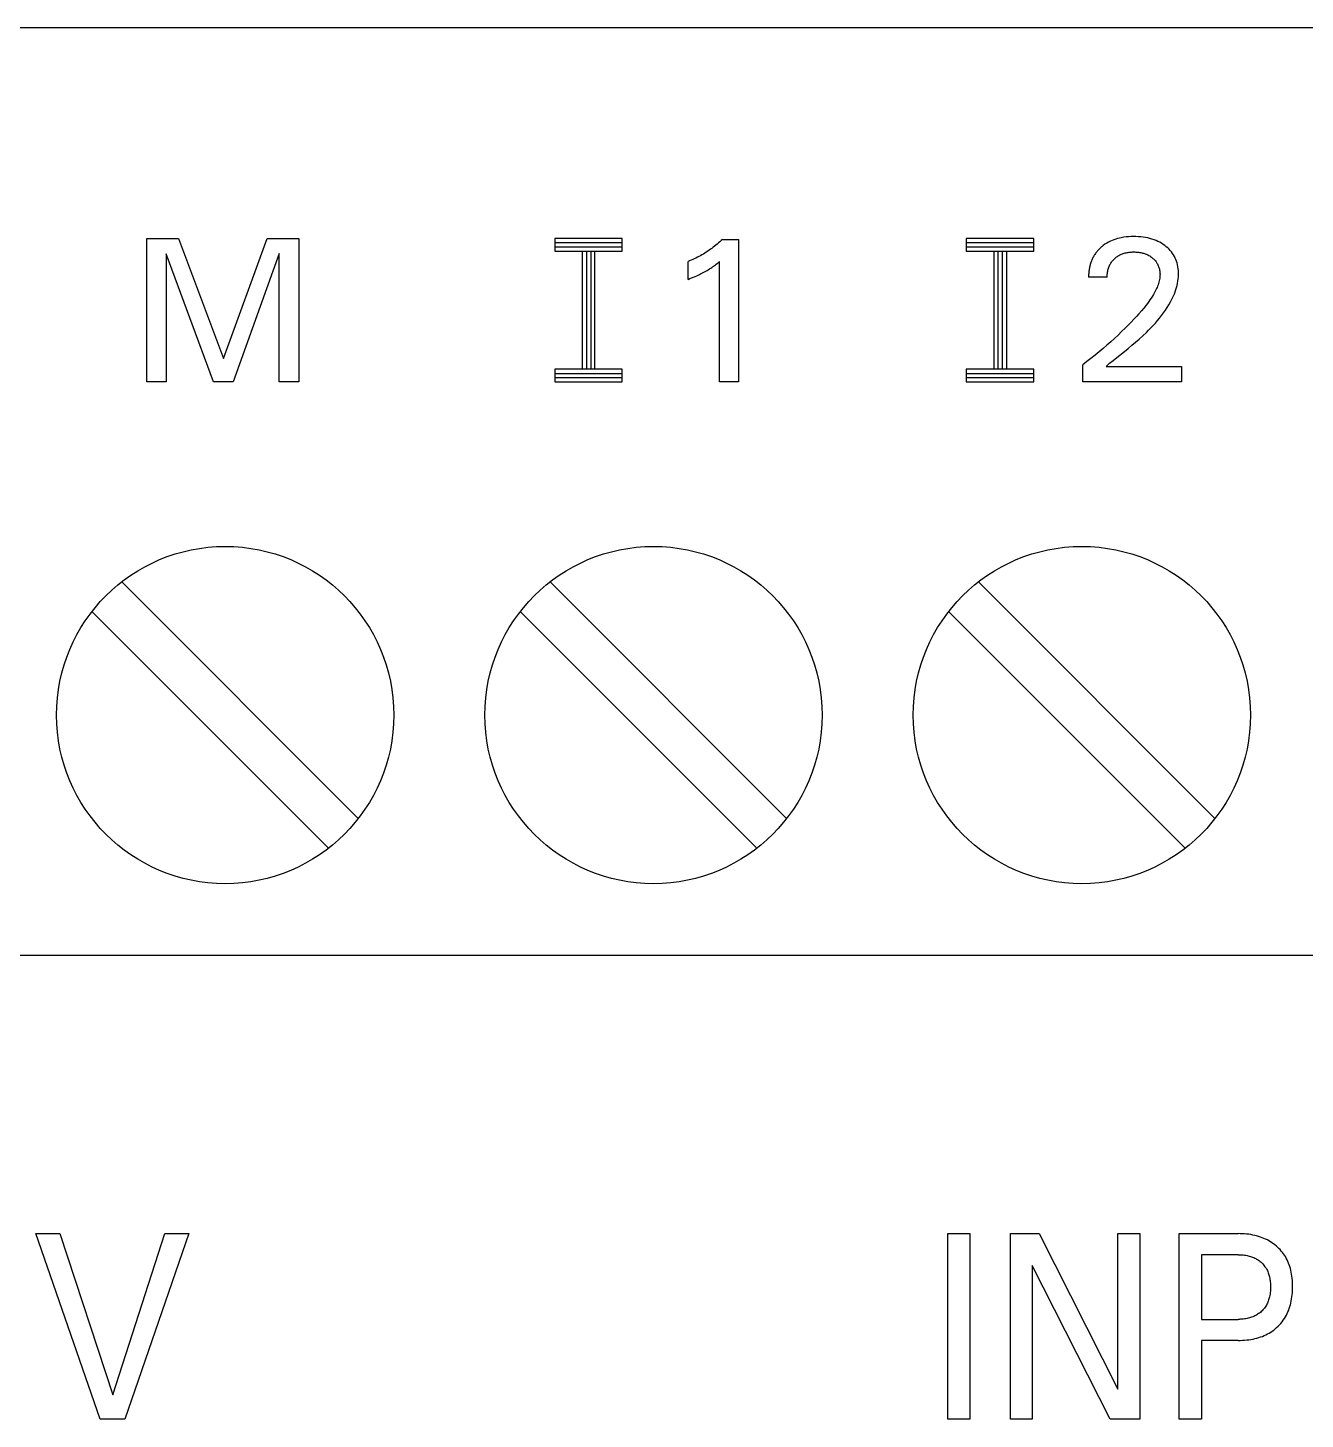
# Model space of a CAD drawing. Extents: x 0 to 420, y 0 to 297.
# Drawn here: x 149.89 to 165.04, y 237.17 to 253.67 of the extents above; entities that cross this region are included whole.
import ezdxf

# ---------------------------------------------------------------- set-up
doc = ezdxf.new("R2010")
doc.units = 0
doc.header["$LTSCALE"] = 23.1
doc.layers.add('10000_FRONT', color=7, linetype='CONTINUOUS')

msp = doc.modelspace()

# ---------------------------------------------------------------- linework, layer by layer
at = {"layer": '10000_FRONT', "color": 7, "linetype": 'CONTINUOUS'}
for p, q in [((207.298, 253.673), (137.798, 253.673)), ((151.298, 249.473), (151.298, 251.173)), ((151.298, 251.173), (151.675, 251.173)), ((151.675, 251.173), (152.208, 249.75)), ((152.208, 249.75), (152.725, 251.173)), ((152.725, 251.173), (153.102, 251.173)), ((153.102, 251.173), (153.102, 249.473)), ((156.138, 251.173), (156.138, 251.023)), ((156.938, 251.173), (156.138, 251.173)), ((156.938, 251.023), (156.938, 251.173)), ((158.095, 251.135), (158.08, 251.121)), ((158.11, 251.149), (158.095, 251.135)), ((158.125, 251.163), (158.11, 251.149)), ((158.125, 251.163), (158.318, 251.163)), ((158.318, 251.163), (158.318, 249.473)), ((161.018, 251.173), (161.018, 251.023)), ((161.818, 251.173), (161.018, 251.173)), ((161.818, 251.023), (161.818, 251.173)), ((162.705, 251.132), (162.683, 251.119)), ((162.728, 251.143), (162.705, 251.132)), ((162.748, 251.152), (162.728, 251.143)), ((162.769, 251.16), (162.748, 251.152)), ((162.79, 251.168), (162.769, 251.16)), ((162.811, 251.174), (162.79, 251.168)), ((162.833, 251.18), (162.811, 251.174)), ((162.855, 251.184), (162.833, 251.18)), ((162.884, 251.189), (162.855, 251.184)), ((162.913, 251.193), (162.884, 251.189)), ((162.942, 251.196), (162.913, 251.193)), ((162.972, 251.197), (162.942, 251.196)), ((163.001, 251.198), (162.972, 251.197)), ((163.03, 251.198), (163.001, 251.198)), ((163.059, 251.196), (163.03, 251.198)), ((163.087, 251.194), (163.059, 251.196)), ((163.116, 251.19), (163.087, 251.194)), ((163.144, 251.186), (163.116, 251.19)), ((163.17, 251.181), (163.144, 251.186)), ((163.195, 251.175), (163.17, 251.181)), ((163.22, 251.168), (163.195, 251.175)), ((163.244, 251.159), (163.22, 251.168)), ((163.268, 251.15), (163.244, 251.159)), ((163.291, 251.14), (163.268, 251.15)), ((163.312, 251.129), (163.291, 251.14)), ((151.53, 250.994), (151.53, 249.473)), ((152.09, 249.473), (151.53, 250.994)), ((152.87, 250.997), (152.324, 249.473)), ((152.87, 249.473), (152.87, 250.997)), ((156.938, 251.123), (156.138, 251.123)), ((156.938, 251.073), (156.138, 251.073)), ((156.138, 251.023), (156.938, 251.023)), ((156.463, 251.023), (156.463, 249.623)), ((156.513, 251.023), (156.513, 249.623)), ((156.563, 251.023), (156.563, 249.623)), ((156.613, 249.623), (156.613, 251.023)), ((157.865, 250.97), (157.847, 250.961)), ((157.882, 250.98), (157.865, 250.97)), ((157.9, 250.99), (157.882, 250.98)), ((157.917, 251.001), (157.9, 250.99)), ((157.934, 251.012), (157.917, 251.001)), ((157.951, 251.023), (157.934, 251.012)), ((157.967, 251.034), (157.951, 251.023)), ((157.984, 251.046), (157.967, 251.034)), ((158, 251.057), (157.984, 251.046)), ((158.017, 251.07), (158, 251.057)), ((158.033, 251.082), (158.017, 251.07)), ((158.049, 251.095), (158.033, 251.082)), ((158.064, 251.108), (158.049, 251.095)), ((158.08, 251.121), (158.064, 251.108)), ((161.818, 251.123), (161.018, 251.123)), ((161.818, 251.073), (161.018, 251.073)), ((161.018, 251.023), (161.818, 251.023)), ((161.343, 251.023), (161.343, 249.623)), ((161.393, 251.023), (161.393, 249.623)), ((161.443, 251.023), (161.443, 249.623)), ((161.493, 251.023), (161.493, 249.623)), ((162.53, 250.968), (162.525, 250.958)), ((162.536, 250.977), (162.53, 250.968)), ((162.542, 250.986), (162.536, 250.977)), ((162.548, 250.995), (162.542, 250.986)), ((162.554, 251.004), (162.548, 250.995)), ((162.561, 251.013), (162.554, 251.004)), ((162.568, 251.021), (162.561, 251.013)), ((162.575, 251.029), (162.568, 251.021)), ((162.582, 251.037), (162.575, 251.029)), ((162.59, 251.045), (162.582, 251.037)), ((162.598, 251.053), (162.59, 251.045)), ((162.605, 251.061), (162.598, 251.053)), ((162.613, 251.068), (162.605, 251.061)), ((162.622, 251.075), (162.613, 251.068)), ((162.628, 251.08), (162.622, 251.075)), ((162.635, 251.086), (162.628, 251.08)), ((162.641, 251.091), (162.635, 251.086)), ((162.662, 251.106), (162.641, 251.091)), ((162.683, 251.119), (162.662, 251.106)), ((162.809, 250.962), (162.818, 250.968)), ((162.818, 250.968), (162.828, 250.974)), ((162.828, 250.974), (162.838, 250.979)), ((162.838, 250.979), (162.848, 250.984)), ((162.848, 250.984), (162.858, 250.989)), ((162.858, 250.989), (162.869, 250.993)), ((162.869, 250.993), (162.88, 250.997)), ((162.88, 250.997), (162.891, 251)), ((162.891, 251), (162.902, 251.003)), ((162.902, 251.003), (162.913, 251.006)), ((162.913, 251.006), (162.926, 251.008)), ((162.926, 251.008), (162.938, 251.01)), ((162.938, 251.01), (162.951, 251.012)), ((162.951, 251.012), (162.963, 251.013)), ((162.963, 251.013), (162.976, 251.014)), ((162.976, 251.014), (162.989, 251.015)), ((162.989, 251.015), (163.001, 251.015)), ((163.001, 251.015), (163.016, 251.015)), ((163.016, 251.015), (163.03, 251.014)), ((163.03, 251.014), (163.044, 251.013)), ((163.044, 251.013), (163.059, 251.012)), ((163.059, 251.012), (163.073, 251.01)), ((163.073, 251.01), (163.087, 251.007)), ((163.087, 251.007), (163.098, 251.005)), ((163.098, 251.005), (163.109, 251.002)), ((163.109, 251.002), (163.119, 250.999)), ((163.119, 250.999), (163.13, 250.996)), ((163.13, 250.996), (163.14, 250.993)), ((163.14, 250.993), (163.151, 250.989)), ((163.151, 250.989), (163.161, 250.984)), ((163.161, 250.984), (163.172, 250.979)), ((163.172, 250.979), (163.183, 250.973)), ((163.183, 250.973), (163.193, 250.967)), ((163.193, 250.967), (163.203, 250.961)), ((163.333, 251.117), (163.312, 251.129)), ((163.354, 251.104), (163.333, 251.117)), ((163.374, 251.09), (163.354, 251.104)), ((163.39, 251.076), (163.374, 251.09)), ((163.407, 251.062), (163.39, 251.076)), ((163.422, 251.047), (163.407, 251.062)), ((163.437, 251.032), (163.422, 251.047)), ((163.45, 251.015), (163.437, 251.032)), ((163.463, 250.998), (163.45, 251.015)), ((163.475, 250.98), (163.463, 250.998)), ((163.485, 250.962), (163.475, 250.98)), ((157.736, 250.909), (157.718, 250.902)), ((157.718, 250.69), (157.718, 250.902)), ((157.755, 250.917), (157.736, 250.909)), ((157.774, 250.925), (157.755, 250.917)), ((157.792, 250.933), (157.774, 250.925)), ((157.811, 250.942), (157.792, 250.933)), ((157.829, 250.951), (157.811, 250.942)), ((157.847, 250.961), (157.829, 250.951)), ((157.943, 250.795), (157.958, 250.804)), ((157.958, 250.804), (157.973, 250.814)), ((157.973, 250.814), (157.987, 250.823)), ((157.987, 250.823), (157.998, 250.83)), ((157.998, 250.83), (158.009, 250.838)), ((158.009, 250.838), (158.019, 250.845)), ((158.019, 250.845), (158.031, 250.854)), ((158.031, 250.854), (158.042, 250.862)), ((158.042, 250.862), (158.053, 250.871)), ((158.053, 250.871), (158.066, 250.881)), ((158.066, 250.881), (158.078, 250.89)), ((158.078, 250.89), (158.09, 250.9)), ((158.09, 249.473), (158.09, 250.9)), ((162.475, 250.809), (162.473, 250.797)), ((162.477, 250.821), (162.475, 250.809)), ((162.479, 250.833), (162.477, 250.821)), ((162.482, 250.845), (162.479, 250.833)), ((162.485, 250.857), (162.482, 250.845)), ((162.488, 250.867), (162.485, 250.857)), ((162.491, 250.878), (162.488, 250.867)), ((162.494, 250.888), (162.491, 250.878)), ((162.498, 250.899), (162.494, 250.888)), ((162.502, 250.909), (162.498, 250.899)), ((162.506, 250.919), (162.502, 250.909)), ((162.51, 250.929), (162.506, 250.919)), ((162.515, 250.939), (162.51, 250.929)), ((162.52, 250.949), (162.515, 250.939)), ((162.525, 250.958), (162.52, 250.949)), ((162.695, 250.788), (162.698, 250.8)), ((162.698, 250.8), (162.7, 250.811)), ((162.7, 250.811), (162.704, 250.822)), ((162.704, 250.822), (162.707, 250.833)), ((162.707, 250.833), (162.711, 250.843)), ((162.711, 250.843), (162.716, 250.854)), ((162.716, 250.854), (162.721, 250.864)), ((162.721, 250.864), (162.726, 250.874)), ((162.726, 250.874), (162.732, 250.883)), ((162.732, 250.883), (162.738, 250.892)), ((162.738, 250.892), (162.745, 250.901)), ((162.745, 250.901), (162.751, 250.91)), ((162.751, 250.91), (162.759, 250.918)), ((162.759, 250.918), (162.766, 250.926)), ((162.766, 250.926), (162.774, 250.934)), ((162.774, 250.934), (162.782, 250.942)), ((162.782, 250.942), (162.791, 250.949)), ((162.791, 250.949), (162.8, 250.956)), ((162.8, 250.956), (162.809, 250.962)), ((163.203, 250.961), (163.213, 250.954)), ((163.213, 250.954), (163.223, 250.946)), ((163.223, 250.946), (163.231, 250.939)), ((163.231, 250.939), (163.239, 250.932)), ((163.239, 250.932), (163.247, 250.924)), ((163.247, 250.924), (163.254, 250.916)), ((163.254, 250.916), (163.261, 250.908)), ((163.261, 250.908), (163.268, 250.899)), ((163.268, 250.899), (163.274, 250.89)), ((163.274, 250.89), (163.279, 250.881)), ((163.279, 250.881), (163.285, 250.872)), ((163.285, 250.872), (163.289, 250.862)), ((163.289, 250.862), (163.294, 250.852)), ((163.294, 250.852), (163.298, 250.842)), ((163.298, 250.842), (163.301, 250.831)), ((163.301, 250.831), (163.304, 250.821)), ((163.304, 250.821), (163.307, 250.809)), ((163.307, 250.809), (163.31, 250.797)), ((163.495, 250.943), (163.485, 250.962)), ((163.503, 250.924), (163.495, 250.943)), ((163.511, 250.904), (163.503, 250.924)), ((163.517, 250.884), (163.511, 250.904)), ((163.523, 250.862), (163.517, 250.884)), ((163.528, 250.839), (163.523, 250.862)), ((163.531, 250.816), (163.528, 250.839)), ((163.533, 250.793), (163.531, 250.816)), ((157.718, 250.69), (157.739, 250.698)), ((157.739, 250.698), (157.76, 250.706)), ((157.76, 250.706), (157.781, 250.715)), ((157.781, 250.715), (157.801, 250.724)), ((157.801, 250.724), (157.822, 250.733)), ((157.822, 250.733), (157.837, 250.74)), ((157.837, 250.74), (157.852, 250.747)), ((157.852, 250.747), (157.867, 250.755)), ((157.867, 250.755), (157.882, 250.762)), ((157.882, 250.762), (157.897, 250.77)), ((157.897, 250.77), (157.912, 250.778)), ((157.912, 250.778), (157.927, 250.786)), ((157.927, 250.786), (157.943, 250.795)), ((162.468, 250.737), (162.467, 250.726)), ((162.467, 250.726), (162.467, 250.714)), ((162.688, 250.714), (162.467, 250.714)), ((162.469, 250.761), (162.468, 250.749)), ((162.468, 250.749), (162.468, 250.737)), ((162.47, 250.773), (162.469, 250.761)), ((162.471, 250.785), (162.47, 250.773)), ((162.473, 250.797), (162.471, 250.785)), ((162.688, 250.726), (162.689, 250.738)), ((162.688, 250.714), (162.688, 250.726)), ((162.689, 250.751), (162.691, 250.763)), ((162.689, 250.738), (162.689, 250.751)), ((162.691, 250.763), (162.693, 250.776)), ((162.693, 250.776), (162.695, 250.788)), ((163.297, 250.641), (163.292, 250.626)), ((163.302, 250.657), (163.297, 250.641)), ((163.306, 250.673), (163.302, 250.657)), ((163.309, 250.689), (163.306, 250.673)), ((163.312, 250.705), (163.309, 250.689)), ((163.31, 250.797), (163.312, 250.786)), ((163.312, 250.786), (163.313, 250.774)), ((163.314, 250.721), (163.312, 250.705)), ((163.313, 250.774), (163.314, 250.762)), ((163.314, 250.762), (163.315, 250.75)), ((163.315, 250.75), (163.314, 250.738)), ((163.314, 250.738), (163.314, 250.721)), ((163.517, 250.618), (163.523, 250.644)), ((163.523, 250.644), (163.528, 250.67)), ((163.528, 250.67), (163.532, 250.695)), ((163.532, 250.695), (163.534, 250.721)), ((163.535, 250.77), (163.533, 250.793)), ((163.534, 250.721), (163.535, 250.747)), ((163.535, 250.747), (163.535, 250.77)), ((163.224, 250.49), (163.21, 250.468)), ((163.237, 250.512), (163.224, 250.49)), ((163.25, 250.534), (163.237, 250.512)), ((163.262, 250.557), (163.25, 250.534)), ((163.273, 250.58), (163.262, 250.557)), ((163.28, 250.595), (163.273, 250.58)), ((163.286, 250.61), (163.28, 250.595)), ((163.292, 250.626), (163.286, 250.61)), ((163.463, 250.47), (163.474, 250.494)), ((163.474, 250.494), (163.485, 250.518)), ((163.485, 250.518), (163.494, 250.543)), ((163.494, 250.543), (163.503, 250.568)), ((163.503, 250.568), (163.511, 250.593)), ((163.511, 250.593), (163.517, 250.618)), ((163.094, 250.316), (163.065, 250.282)), ((163.122, 250.35), (163.094, 250.316)), ((163.15, 250.385), (163.122, 250.35)), ((163.165, 250.405), (163.15, 250.385)), ((163.181, 250.426), (163.165, 250.405)), ((163.195, 250.447), (163.181, 250.426)), ((163.21, 250.468), (163.195, 250.447)), ((163.357, 250.292), (163.379, 250.323)), ((163.379, 250.323), (163.4, 250.356)), ((163.4, 250.356), (163.42, 250.389)), ((163.42, 250.389), (163.439, 250.423)), ((163.439, 250.423), (163.452, 250.446)), ((163.452, 250.446), (163.463, 250.47)), ((162.943, 250.152), (162.902, 250.111)), ((162.974, 250.184), (162.943, 250.152)), ((163.005, 250.216), (162.974, 250.184)), ((163.035, 250.249), (163.005, 250.216)), ((163.065, 250.282), (163.035, 250.249)), ((163.208, 250.115), (163.234, 250.143)), ((163.234, 250.143), (163.26, 250.171)), ((163.26, 250.171), (163.286, 250.2)), ((163.286, 250.2), (163.31, 250.23)), ((163.31, 250.23), (163.334, 250.26)), ((163.334, 250.26), (163.357, 250.292)), ((162.775, 249.99), (162.73, 249.949)), ((162.818, 250.029), (162.775, 249.99)), ((162.86, 250.07), (162.818, 250.029)), ((162.902, 250.111), (162.86, 250.07)), ((163.025, 249.945), (163.068, 249.982)), ((163.068, 249.982), (163.111, 250.021)), ((163.111, 250.021), (163.153, 250.06)), ((163.153, 250.06), (163.18, 250.087)), ((163.18, 250.087), (163.208, 250.115)), ((162.593, 249.831), (162.545, 249.791)), ((162.639, 249.87), (162.593, 249.831)), ((162.685, 249.909), (162.639, 249.87)), ((162.73, 249.949), (162.685, 249.909)), ((162.804, 249.764), (162.893, 249.835)), ((162.893, 249.835), (162.937, 249.871)), ((162.937, 249.871), (162.981, 249.908)), ((162.981, 249.908), (163.025, 249.945)), ((162.447, 249.714), (162.398, 249.676)), ((162.398, 249.473), (162.398, 249.676)), ((162.496, 249.752), (162.447, 249.714)), ((162.545, 249.791), (162.496, 249.752)), ((162.675, 249.658), (162.717, 249.694)), ((162.675, 249.658), (163.57, 249.658)), ((162.717, 249.694), (162.761, 249.729)), ((162.761, 249.729), (162.804, 249.764)), ((163.57, 249.658), (163.57, 249.473)), ((156.138, 249.623), (156.138, 249.473)), ((156.938, 249.623), (156.138, 249.623)), ((156.138, 249.573), (156.938, 249.573)), ((156.938, 249.523), (156.138, 249.523)), ((156.938, 249.473), (156.938, 249.623)), ((161.018, 249.623), (161.018, 249.473)), ((161.818, 249.623), (161.018, 249.623)), ((161.018, 249.573), (161.818, 249.573)), ((161.818, 249.523), (161.018, 249.523)), ((161.818, 249.473), (161.818, 249.623)), ((151.53, 249.473), (151.298, 249.473)), ((152.324, 249.473), (152.09, 249.473)), ((153.102, 249.473), (152.87, 249.473)), ((156.138, 249.473), (156.938, 249.473)), ((158.318, 249.473), (158.09, 249.473)), ((161.018, 249.473), (161.818, 249.473)), ((163.57, 249.473), (162.398, 249.473)), ((153.807, 244.297), (151.002, 247.102)), ((158.887, 244.297), (156.082, 247.102)), ((163.967, 244.297), (161.162, 247.102)), ((150.649, 246.748), (153.453, 243.944)), ((155.729, 246.748), (158.533, 243.944)), ((160.809, 246.748), (163.613, 243.944)), ((207.298, 242.673), (137.798, 242.673)), ((150.744, 237.173), (149.984, 239.373)), ((149.984, 239.373), (150.267, 239.373)), ((150.267, 239.373), (150.894, 237.461)), ((150.894, 237.461), (151.513, 239.373)), ((151.796, 239.373), (151.037, 237.173)), ((151.513, 239.373), (151.796, 239.373)), ((160.798, 237.173), (160.798, 239.373)), ((160.798, 239.373), (161.059, 239.373)), ((161.059, 239.373), (161.059, 237.173)), ((161.54, 237.173), (161.54, 239.373)), ((161.54, 239.373), (161.88, 239.373)), ((161.88, 239.373), (162.815, 237.528)), ((162.815, 237.528), (162.815, 239.373)), ((162.815, 239.373), (163.075, 239.373)), ((163.075, 239.373), (163.075, 237.173)), ((163.544, 237.173), (163.544, 239.373)), ((163.544, 239.373), (164.24, 239.373)), ((164.266, 239.372), (164.24, 239.373)), ((164.291, 239.371), (164.266, 239.372)), ((164.316, 239.37), (164.291, 239.371)), ((164.342, 239.368), (164.316, 239.37)), ((164.367, 239.365), (164.342, 239.368)), ((164.392, 239.361), (164.367, 239.365)), ((164.417, 239.356), (164.392, 239.361)), ((164.439, 239.352), (164.417, 239.356)), ((164.461, 239.346), (164.439, 239.352)), ((164.483, 239.34), (164.461, 239.346)), ((164.505, 239.333), (164.483, 239.34)), ((164.526, 239.325), (164.505, 239.333)), ((164.548, 239.317), (164.526, 239.325)), ((164.568, 239.308), (164.548, 239.317)), ((164.588, 239.298), (164.568, 239.308)), ((164.607, 239.288), (164.588, 239.298)), ((164.625, 239.277), (164.607, 239.288)), ((164.643, 239.265), (164.625, 239.277)), ((164.661, 239.253), (164.643, 239.265)), ((164.678, 239.24), (164.661, 239.253)), ((163.806, 239.123), (163.806, 238.356)), ((164.24, 239.123), (163.806, 239.123)), ((164.24, 239.123), (164.256, 239.123)), ((164.256, 239.123), (164.271, 239.122)), ((164.271, 239.122), (164.286, 239.122)), ((164.286, 239.122), (164.302, 239.12)), ((164.302, 239.12), (164.317, 239.118)), ((164.317, 239.118), (164.332, 239.116)), ((164.332, 239.116), (164.347, 239.113)), ((164.347, 239.113), (164.361, 239.11)), ((164.361, 239.11), (164.374, 239.107)), ((164.374, 239.107), (164.387, 239.103)), ((164.387, 239.103), (164.4, 239.099)), ((164.4, 239.099), (164.413, 239.094)), ((164.413, 239.094), (164.426, 239.089)), ((164.426, 239.089), (164.438, 239.084)), ((164.695, 239.226), (164.678, 239.24)), ((164.71, 239.212), (164.695, 239.226)), ((164.725, 239.198), (164.71, 239.212)), ((164.74, 239.183), (164.725, 239.198)), ((164.753, 239.167), (164.74, 239.183)), ((164.766, 239.151), (164.753, 239.167)), ((164.779, 239.135), (164.766, 239.151)), ((164.791, 239.118), (164.779, 239.135)), ((164.802, 239.1), (164.791, 239.118)), ((164.813, 239.081), (164.802, 239.1)), ((161.8, 238.997), (161.8, 237.173)), ((162.724, 237.173), (161.8, 238.997)), ((164.438, 239.084), (164.45, 239.078)), ((164.45, 239.078), (164.461, 239.072)), ((164.461, 239.072), (164.472, 239.065)), ((164.472, 239.065), (164.483, 239.058)), ((164.483, 239.058), (164.493, 239.051)), ((164.493, 239.051), (164.503, 239.043)), ((164.503, 239.043), (164.513, 239.034)), ((164.513, 239.034), (164.523, 239.025)), ((164.523, 239.025), (164.533, 239.015)), ((164.533, 239.015), (164.543, 239.004)), ((164.543, 239.004), (164.552, 238.993)), ((164.552, 238.993), (164.56, 238.981)), ((164.56, 238.981), (164.568, 238.97)), ((164.568, 238.97), (164.576, 238.958)), ((164.576, 238.958), (164.582, 238.946)), ((164.582, 238.946), (164.588, 238.934)), ((164.588, 238.934), (164.593, 238.923)), ((164.593, 238.923), (164.598, 238.91)), ((164.822, 239.062), (164.813, 239.081)), ((164.832, 239.042), (164.822, 239.062)), ((164.84, 239.022), (164.832, 239.042)), ((164.848, 239.002), (164.84, 239.022)), ((164.854, 238.982), (164.848, 239.002)), ((164.861, 238.961), (164.854, 238.982)), ((164.866, 238.94), (164.861, 238.961)), ((164.871, 238.916), (164.866, 238.94)), ((164.598, 238.91), (164.602, 238.898)), ((164.602, 238.898), (164.606, 238.886)), ((164.606, 238.886), (164.61, 238.873)), ((164.61, 238.873), (164.613, 238.86)), ((164.613, 238.86), (164.616, 238.846)), ((164.616, 238.846), (164.619, 238.831)), ((164.619, 238.831), (164.621, 238.817)), ((164.621, 238.817), (164.623, 238.802)), ((164.623, 238.802), (164.624, 238.787)), ((164.624, 238.787), (164.625, 238.772)), ((164.625, 238.772), (164.625, 238.758)), ((164.625, 238.758), (164.626, 238.743)), ((164.876, 238.892), (164.871, 238.916)), ((164.88, 238.868), (164.876, 238.892)), ((164.882, 238.844), (164.88, 238.868)), ((164.885, 238.819), (164.882, 238.844)), ((164.886, 238.795), (164.885, 238.819)), ((164.887, 238.77), (164.886, 238.795)), ((164.887, 238.746), (164.887, 238.77)), ((164.607, 238.599), (164.603, 238.586)), ((164.61, 238.611), (164.607, 238.599)), ((164.613, 238.624), (164.61, 238.611)), ((164.617, 238.641), (164.613, 238.624)), ((164.62, 238.658), (164.617, 238.641)), ((164.622, 238.675), (164.62, 238.658)), ((164.624, 238.692), (164.622, 238.675)), ((164.625, 238.709), (164.624, 238.692)), ((164.626, 238.743), (164.625, 238.726)), ((164.625, 238.726), (164.625, 238.709)), ((164.872, 238.573), (164.876, 238.598)), ((164.876, 238.598), (164.88, 238.622)), ((164.88, 238.622), (164.883, 238.647)), ((164.883, 238.647), (164.885, 238.671)), ((164.885, 238.671), (164.886, 238.696)), ((164.886, 238.696), (164.887, 238.721)), ((164.887, 238.721), (164.887, 238.746)), ((164.494, 238.431), (164.484, 238.424)), ((164.505, 238.439), (164.494, 238.431)), ((164.514, 238.448), (164.505, 238.439)), ((164.525, 238.458), (164.514, 238.448)), ((164.534, 238.468), (164.525, 238.458)), ((164.544, 238.479), (164.534, 238.468)), ((164.553, 238.49), (164.544, 238.479)), ((164.561, 238.502), (164.553, 238.49)), ((164.569, 238.514), (164.561, 238.502)), ((164.576, 238.526), (164.569, 238.514)), ((164.582, 238.537), (164.576, 238.526)), ((164.588, 238.549), (164.582, 238.537)), ((164.593, 238.561), (164.588, 238.549)), ((164.598, 238.574), (164.593, 238.561)), ((164.603, 238.586), (164.598, 238.574)), ((164.823, 238.425), (164.832, 238.445)), ((164.832, 238.445), (164.841, 238.465)), ((164.841, 238.465), (164.848, 238.486)), ((164.848, 238.486), (164.855, 238.507)), ((164.855, 238.507), (164.861, 238.528)), ((164.861, 238.528), (164.866, 238.549)), ((164.866, 238.549), (164.872, 238.573)), ((163.806, 238.356), (164.24, 238.356)), ((164.256, 238.356), (164.24, 238.356)), ((164.271, 238.357), (164.256, 238.356)), ((164.287, 238.358), (164.271, 238.357)), ((164.302, 238.359), (164.287, 238.358)), ((164.317, 238.361), (164.302, 238.359)), ((164.333, 238.363), (164.317, 238.361)), ((164.348, 238.366), (164.333, 238.363)), ((164.361, 238.369), (164.348, 238.366)), ((164.375, 238.373), (164.361, 238.369)), ((164.388, 238.377), (164.375, 238.373)), ((164.401, 238.381), (164.388, 238.377)), ((164.414, 238.386), (164.401, 238.381)), ((164.427, 238.391), (164.414, 238.386)), ((164.439, 238.397), (164.427, 238.391)), ((164.451, 238.403), (164.439, 238.397)), ((164.462, 238.409), (164.451, 238.403)), ((164.473, 238.416), (164.462, 238.409)), ((164.484, 238.424), (164.473, 238.416)), ((164.697, 238.258), (164.715, 238.274)), ((164.715, 238.274), (164.732, 238.291)), ((164.732, 238.291), (164.748, 238.309)), ((164.748, 238.309), (164.763, 238.327)), ((164.763, 238.327), (164.777, 238.346)), ((164.777, 238.346), (164.791, 238.366)), ((164.791, 238.366), (164.803, 238.386)), ((164.803, 238.386), (164.814, 238.405)), ((164.814, 238.405), (164.823, 238.425)), ((163.806, 238.107), (163.806, 237.173)), ((164.24, 238.107), (163.806, 238.107)), ((164.24, 238.107), (164.266, 238.107)), ((164.266, 238.107), (164.292, 238.108)), ((164.292, 238.108), (164.317, 238.109)), ((164.317, 238.109), (164.343, 238.112)), ((164.343, 238.112), (164.368, 238.115)), ((164.368, 238.115), (164.394, 238.119)), ((164.394, 238.119), (164.419, 238.123)), ((164.419, 238.123), (164.441, 238.128)), ((164.441, 238.128), (164.464, 238.134)), ((164.464, 238.134), (164.486, 238.14)), ((164.486, 238.14), (164.508, 238.148)), ((164.508, 238.148), (164.529, 238.155)), ((164.529, 238.155), (164.55, 238.164)), ((164.55, 238.164), (164.571, 238.174)), ((164.571, 238.174), (164.591, 238.184)), ((164.591, 238.184), (164.61, 238.194)), ((164.61, 238.194), (164.628, 238.206)), ((164.628, 238.206), (164.646, 238.218)), ((164.646, 238.218), (164.664, 238.23)), ((164.664, 238.23), (164.681, 238.244)), ((164.681, 238.244), (164.697, 238.258)), ((151.037, 237.173), (150.744, 237.173)), ((161.059, 237.173), (160.798, 237.173)), ((161.8, 237.173), (161.54, 237.173)), ((163.075, 237.173), (162.724, 237.173)), ((163.806, 237.173), (163.544, 237.173))]:
    msp.add_line(p, q, dxfattribs=at)
for centre in [(152.228, 245.523), (157.308, 245.523), (162.388, 245.523)]:
    msp.add_circle(centre, 2, dxfattribs=at)

doc.saveas('drawing.dxf')
